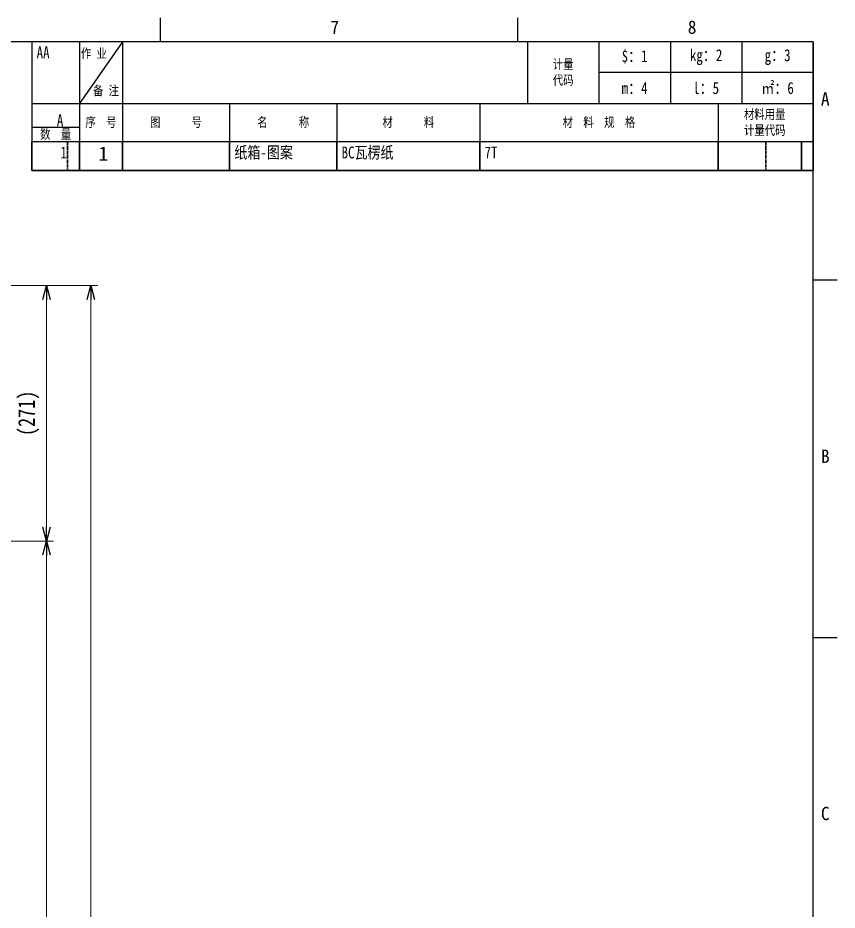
# Model space of a CAD drawing. Header units: millimetres. Extents: x -10 to 584, y -10 to 410.
# Drawn here: x 407.1 to 579, y 217.8 to 405 of the extents above; entities that cross this region are included whole.
import ezdxf

# ---------------------------------------------------------------- set-up
doc = ezdxf.new("R2010")
doc.units = ezdxf.units.MM
doc.header["$LTSCALE"] = 0.1
doc.linetypes.add('DASHED', pattern=[19.05, 12.7, -6.35])
doc.layers.get('0').update_dxf_attribs({"color": 2})
doc.layers.add('HHEBOM_Layer', color=7, linetype='Continuous')
doc.layers.add('HHLayerMingxilan', color=2, linetype='Continuous', lineweight=35)
doc.styles.add('FS2312', font='', dxfattribs={"width": 0.8})
doc.styles.add('HANKAKU', font='')
doc.styles.get('FS2312').set_extended_font_data('SimSun')
doc.styles.get('HANKAKU').set_extended_font_data('SimSun')
doc.dimstyles.new('STANDARD$0', dxfattribs={"dimtxt": 3.5, "dimasz": 3, "dimexe": 1.5, "dimexo": 0.5, "dimgap": 1.5, "dimtad": 1, "dimdec": 0, "dimlfac": 5, "dimdsep": 46, "dimtxsty": 'FS2312', "dimblk1": 'OPEN', "dimblk2": 'OPEN', "dimsah": 1, "dimcen": 0, "dimclrd": 4, "dimclre": 4, "dimclrt": 4, "dimadec": 0, "dimazin": 0, "dimtfac": 1, "dimtdec": 0, "dimtmove": 1, "dimatfit": 0, "dimldrblk": 'OPEN', "dimfxl": 1, "dimtolj": 1, "dimtzin": 0, "dimlwd": 18, "dimlwe": 18, "dimarcsym": 1})

# ---------------------------------------------------------------- blocks, each defined once
blk = doc.blocks.new('_OPEN')
at = {"color": 0}
for p, q in [((0, 0), (-1, 0)), ((-0.966, 0.259), (0, 0)), ((0, 0), (-0.966, -0.259))]:
    blk.add_line(p, q, dxfattribs=at)
blk = doc.blocks.new('*D40')
at = {"color": 4, "lineweight": 18, "transparency": 16777216}
for p, q in [((395.72, 295.21), (414.58, 295.21)), ((413.08, 72.21), (413.08, 292.21)), ((395.72, 69.21), (414.58, 69.21))]:
    blk.add_line(p, q, dxfattribs=at)
at = {"layer": 'Defpoints', "color": 0, "transparency": 16777216}
for p in [(395.22, 295.21), (413.08, 295.21), (395.22, 69.21)]:
    blk.add_point(p, dxfattribs=at)
at = {"color": 4, "lineweight": 18, "transparency": 16777216, "xscale": 3, "yscale": 3, "zscale": 3}
for p, rotation in [((413.08, 295.21), 90), ((413.08, 69.21), 270)]:
    blk.add_blockref('_OPEN', p, dxfattribs=dict(at, rotation=rotation))
at = {"color": 4, "transparency": 16777216, "insert": (409.83, 182.21), "char_height": 3.5, "attachment_point": 5, "rotation": 90, "style": 'FS2312'}
blk.add_mtext('\\A1;1130', dxfattribs=at)
blk = doc.blocks.new('*D41')
at = {"color": 4, "lineweight": 18, "transparency": 16777216}
for p, q in [((387.72, 348.81), (414.58, 348.81)), ((413.08, 298.21), (413.08, 345.81)), ((395.72, 295.21), (414.58, 295.21))]:
    blk.add_line(p, q, dxfattribs=at)
at = {"layer": 'Defpoints', "color": 0, "transparency": 16777216}
for p in [(387.22, 348.81), (413.08, 348.81), (395.22, 295.21)]:
    blk.add_point(p, dxfattribs=at)
at = {"color": 4, "lineweight": 18, "transparency": 16777216, "xscale": 3, "yscale": 3, "zscale": 3}
for p, rotation in [((413.08, 348.81), 90), ((413.08, 295.21), 270)]:
    blk.add_blockref('_OPEN', p, dxfattribs=dict(at, rotation=rotation))
at = {"color": 4, "transparency": 16777216, "insert": (409.35, 322.01), "char_height": 3.5, "attachment_point": 5, "rotation": 90, "style": 'FS2312'}
blk.add_mtext('\\A1;(271)', dxfattribs=at)
blk = doc.blocks.new('*D21')
at = {"color": 4, "lineweight": 18, "transparency": 16777216}
for p, q in [((407.98, 348.81), (423.88, 348.81)), ((422.38, 72.21), (422.38, 345.81)), ((407.98, 69.21), (423.88, 69.21))]:
    blk.add_line(p, q, dxfattribs=at)
at = {"layer": 'Defpoints', "color": 0, "transparency": 16777216}
for p in [(407.48, 348.81), (422.38, 348.81), (407.48, 69.21)]:
    blk.add_point(p, dxfattribs=at)
at = {"color": 4, "lineweight": 18, "transparency": 16777216, "xscale": 3, "yscale": 3, "zscale": 3}
for p, rotation in [((422.38, 348.81), 90), ((422.38, 69.21), 270)]:
    blk.add_blockref('_OPEN', p, dxfattribs=dict(at, rotation=rotation))
at = {"color": 4, "transparency": 16777216, "insert": (419.13, 209.01), "char_height": 3.5, "attachment_point": 5, "rotation": 90, "style": 'FS2312'}
blk.add_mtext('\\A1;1401', dxfattribs=at)
blk = doc.blocks.new('EBOMTable')
at = {"layer": 'HHEBOM_Layer', "color": 154}
for p, q in [((-154, 0), (-154, -13)), ((-154, 0), (-154, -13)), ((-145, 0), (-154, -13)), ((-154, 0), (-154, -13)), ((-145, 0), (-145, -13)), ((-145, 0), (-145, -13)), ((-60, 0), (-60, -13)), ((-45, 0), (-45, -13)), ((-30, 0), (-30, -13)), ((-15, 0), (-15, -13)), ((0, 0), (0, -13)), ((0, -6.5), (-45, -6.5)), ((-154, -13), (0, -13)), ((-154, -13), (-154, -21)), ((-145, -13), (-145, -21)), ((-122.5, -13), (-122.5, -21)), ((-100, -13), (-100, -21)), ((-70, -13), (-70, -21)), ((-20, -13), (-20, -21)), ((0, -13), (0, -21)), ((0, -21), (-154, -21))]:
    blk.add_line(p, q, dxfattribs=at)
at = {"layer": 'HHEBOM_Layer', "lineweight": 0, "attachment_point": 5, "style": 'FS2312'}
for s, insert, char_height, width in [('{\\C154;作 业}', (-150.97, -2.56), 2, 7.9013), ('{\\f宋体|b0|i0|c134|p2;\\C154;$：1}', (-37.5, -3.25), 2.5, 15), ('{\\f宋体|b0|i0|c134|p2;\\C154;kg：2}', (-22.5, -3.25), 2.5, 15), ('{\\f宋体|b0|i0|c134|p2;\\C154;g：3}', (-7.5, -3.25), 2.5, 15), ('{\\f宋体|b0|i0|c134|p2;\\C154;计量\\P代码}', (-52.5, -6.5), 2, 15), ('{\\C154;备 注}', (-148.44, -10.38), 2, 15), ('{\\f宋体|b0|i0|c134|p2;\\C154;m：4}', (-37.5, -9.75), 2.5, 15), ('{\\f宋体|b0|i0|c134|p2;\\C154;l：5}', (-22.5, -9.75), 2.5, 15), ('{\\f宋体|b0|i0|c134|p2;\\C154;㎡：6}', (-7.5, -9.75), 2.5, 15), ('{\\f宋体|b0|i0|c134|p2;\\C154;材料用量\\P计量代码}', (-10.2, -17.01), 2, 15), ('{\\f宋体|b0|i0|c134|p2;\\C154;序  号}', (-149.5, -17), 2, 15), ('{\\f宋体|b0|i0|c134|p2;\\C154;图      号}', (-133.75, -17), 2, 15), ('{\\f宋体|b0|i0|c134|p2;\\C154;名      称}', (-111.25, -17), 2, 15), ('{\\f宋体|b0|i0|c134|p2;\\C154;材      料}', (-85, -17), 2, 15), ('{\\f宋体|b0|i0|c134|p2;\\C154;材  料  规  格}', (-45, -17), 2, 20.3719)]:
    blk.add_mtext(s, dxfattribs=dict(at, insert=insert, char_height=char_height, width=width))
blk = doc.blocks.new('Process')
at = {"layer": 'HHEBOM_Layer', "color": 154}
for p, q in [((-10, 0), (-10, -21)), ((0, 0), (0, -21)), ((-10, -13), (0, -13)), ((0, -18), (-10, -18)), ((0, -21), (-10, -21))]:
    blk.add_line(p, q, dxfattribs=at)
at = {"layer": 'HHEBOM_Layer', "lineweight": 0, "insert": (-5, -19.5), "char_height": 2, "width": 15, "attachment_point": 5, "style": 'FS2312'}
blk.add_mtext('{\\f宋体|b0|i0|c134|p2;\\C154;数  量}', dxfattribs=at)

msp = doc.modelspace()

# ---------------------------------------------------------------- linework, layer by layer
at = {"color": 2}
for p, q in [((437, 400), (437, 405)), ((512, 400), (512, 405)), ((574, 350), (579, 350)), ((574, 275), (579, 275))]:
    msp.add_line(p, q, dxfattribs=at)
at = {"color": 114}
for p, q in [((574, 400), (0, 400)), ((574, 0), (574, 400))]:
    msp.add_line(p, q, dxfattribs=at)
at = {"layer": 'HHLayerMingxilan', "color": 154, "linetype": 'Continuous', "ltscale": 0.1}
for p, q in [((410, 379), (410, 373)), ((451.5, 379), (451.5, 373)), ((474, 379), (474, 373)), ((504, 379), (504, 373)), ((554, 379), (554, 373)), ((571.5, 379), (571.5, 373)), ((574, 379), (574, 373)), ((410, 373), (574, 373))]:
    msp.add_line(p, q, dxfattribs=at)
at = {"layer": 'HHLayerMingxilan', "color": 3, "linetype": 'DASHED', "ltscale": 0.1}
for p, q in [((417.5, 379), (417.5, 373)), ((564, 379), (564, 373))]:
    msp.add_line(p, q, dxfattribs=at)
at = {"layer": 'HHLayerMingxilan', "color": 114, "linetype": 'Continuous', "ltscale": 0.1}
for p, q in [((420, 379), (420, 373)), ((429, 379), (429, 373))]:
    msp.add_line(p, q, dxfattribs=at)

# ---------------------------------------------------------------- block references
at = {"layer": 'HHLayerMingxilan'}
for name, p in [('Process', (420, 400)), ('EBOMTable', (574, 400))]:
    msp.add_blockref(name, p, dxfattribs=at)

# ---------------------------------------------------------------- texts
at = {"color": 154, "char_height": 2.8, "attachment_point": 7, "style": 'HANKAKU'}
for s, insert in [('{\\W0.95;7}', (472.665, 401.6)), ('{\\W0.95;8}', (547.665, 401.6)), ('{\\W0.95;A}', (575.6, 386.6)), ('{\\W0.95;B}', (575.6, 311.6)), ('{\\W0.95;C}', (575.6, 236.6))]:
    msp.add_mtext(s, dxfattribs=dict(at, insert=insert))
at = {"layer": 'HHLayerMingxilan', "color": 2, "attachment_point": 1}
for s, insert, char_height, width, style in [('AA', (411, 399), 2.5, 10, 'FS2312'), ('\\fSimSun;A', (415.25, 384.75), 2.5, 10, 'FS2312'), ('\\fSimSun;纸箱-图案', (452.5, 378), 2.5, 22.5, 'FS2312'), ('\\fSimSun;BC瓦楞纸', (475, 378), 2.5, 30, 'FS2312'), ('\\fSimSun;1', (416, 378), 2.5, 5, 'FS2312'), ('\\fSimSun;1', (424, 378), 3, 9, 'HANKAKU'), ('\\fSimSun;7T', (505, 378), 2.5, 50, 'FS2312')]:
    msp.add_mtext(s, dxfattribs=dict(at, insert=insert, char_height=char_height, width=width, style=style))

# ---------------------------------------------------------------- dimensions: what is measured, and where the dimension line sits
at = {"color": 6}
for base, p1, p2, text, picture, middle in [((413.079, 348.814), (395.217, 295.214), (387.217, 348.814), '(271)', '*D41', (409.35, 322.014)), ((422.38, 348.814), (407.485, 69.214), (407.485, 348.814), '1401', '*D21', (419.13, 209.014))]:
    dim = msp.add_linear_dim(base=base, p1=p1, p2=p2, angle=90, text=text, dimstyle='STANDARD$0', dxfattribs=at)
    dim.commit()
    dim.dimension.update_dxf_attribs({"geometry": picture, "text_midpoint": middle})
dim = msp.add_linear_dim(base=(413.079, 295.214), p1=(395.217, 69.214), p2=(395.217, 295.214), angle=90, text='1130', dimstyle='STANDARD$0', dxfattribs=at)
dim.commit()
dim.dimension.update_dxf_attribs({"geometry": '*D40', "text_midpoint": (413.079, 182.214), "dimtype": 160})

doc.saveas('drawing.dxf')
